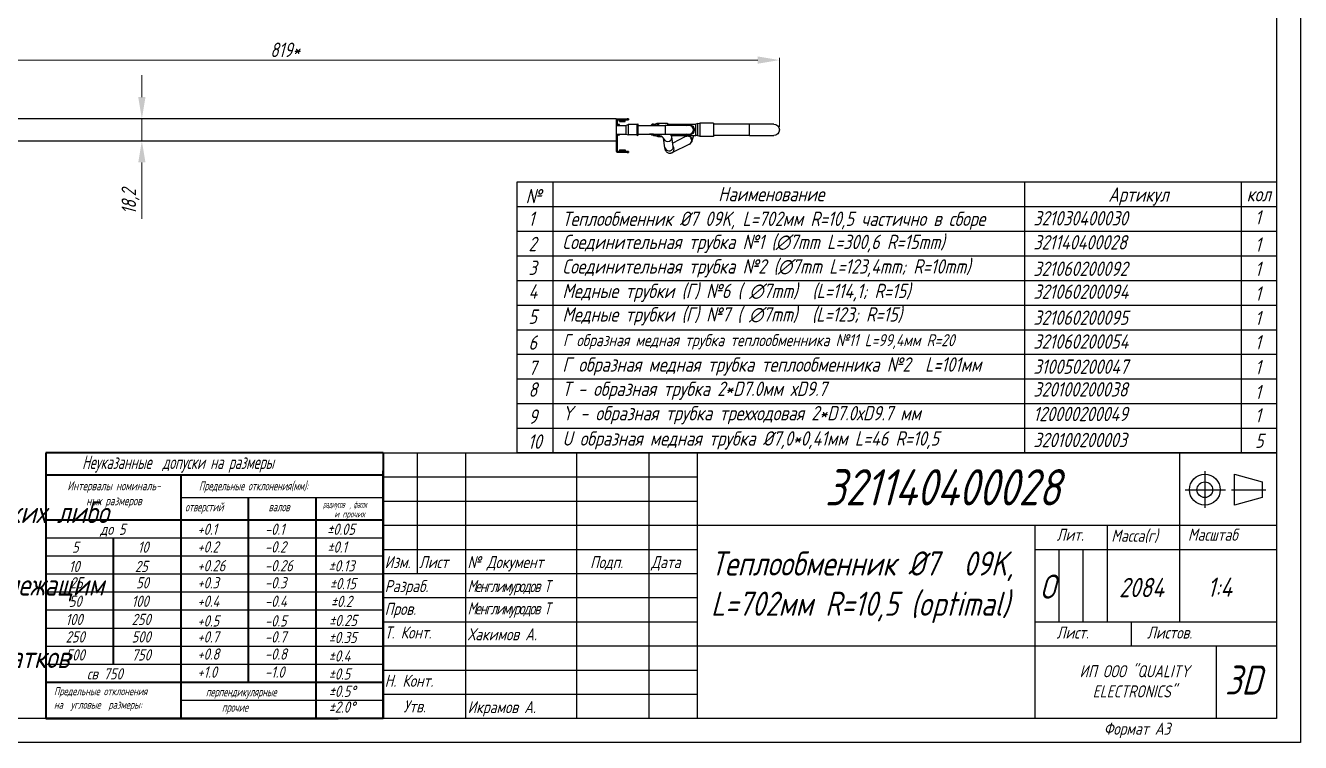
# Model space of a CAD drawing. Header units: millimetres. Extents: x 937859 to 970574, y 987894 to 996517.
# Drawn here: x 968458 to 969514, y 995329 to 995923 of the extents above; entities that cross this region are included whole.
import ezdxf

# ---------------------------------------------------------------- set-up
doc = ezdxf.new("R2010")
doc.units = ezdxf.units.MM
doc.header["$LTSCALE"] = 0.5
doc.linetypes.add('K5LT_BASIC', pattern=[0])
doc.layers.add('MD_Visible', color=7, linetype='Continuous', lineweight=25)
doc.layers.add('MD_Visible Narrow', color=7, linetype='Continuous', lineweight=25)
doc.styles.add('A2', font='GOST_A.TTF', dxfattribs={"width": 0.955, "oblique": 15, "height": 12})
doc.styles.get("Standard").update_dxf_attribs({"font": 'GOST_A.TTF', "oblique": 15})
doc.styles.add('Table text', font='GOST_A.TTF', dxfattribs={"oblique": 15, "height": 2.8})
doc.dimstyles.new('ISO-25', dxfattribs={"dimtxt": 12, "dimasz": 4.5, "dimexe": 0.5, "dimexo": 0.625, "dimtad": 1, "dimtxsty": 'A2', "dimcen": 2.5, "dimadec": 0, "dimazin": 0, "dimtfac": 1, "dimtmove": 0, "dimatfit": 3, "dimfxl": 1, "dimlwd": 9, "dimlwe": 9, "dimarcsym": 0})

# ---------------------------------------------------------------- blocks, each defined once
blk = doc.blocks.new('*D223')
at = {"color": 0, "lineweight": 9, "transparency": 16777216}
for p, q in [((968554.1, 995864), (968554.1, 995882)), ((968609.4, 995846), (968552.1, 995846)), ((968554.1, 995846), (968554.1, 995827.8)), ((968609.4, 995827.8), (968552.1, 995827.8)), ((968554.1, 995809.8), (968554.1, 995763))]:
    blk.add_line(p, q, dxfattribs=at)
at = {"color": 0, "transparency": 16777216}
for points in [[(968551.1, 995864), (968557.1, 995864), (968554.1, 995846)], [(968551.1, 995809.8), (968557.1, 995809.8), (968554.1, 995827.8)]]:
    blk.add_solid(points, dxfattribs=at)
at = {"layer": 'Defpoints', "color": 0, "transparency": 16777216}
for p in [(968611.9, 995846), (968554.1, 995827.8), (968611.9, 995827.8)]:
    blk.add_point(p, dxfattribs=at)
at = {"color": 0, "transparency": 16777216, "insert": (968544.7, 995777.4), "char_height": 12, "attachment_point": 5, "rotation": 90, "style": 'A2'}
blk.add_mtext('18,2', dxfattribs=at)
blk = doc.blocks.new('*D228')
at = {"color": 0, "lineweight": 9, "transparency": 16777216}
for p, q in [((968263.2, 995839.4), (968263.2, 995896.6)), ((968281.2, 995894.6), (969064.4, 995894.6)), ((969082.4, 995839.4), (969082.4, 995896.6))]:
    blk.add_line(p, q, dxfattribs=at)
at = {"color": 0, "transparency": 16777216}
for points in [[(968281.2, 995897.6), (968281.2, 995891.6), (968263.2, 995894.6)], [(969064.4, 995897.6), (969064.4, 995891.6), (969082.4, 995894.6)]]:
    blk.add_solid(points, dxfattribs=at)
at = {"layer": 'Defpoints', "color": 0, "transparency": 16777216}
for p in [(969082.4, 995894.6), (968263.2, 995836.9), (969082.4, 995836.9)]:
    blk.add_point(p, dxfattribs=at)
at = {"color": 0, "lineweight": 5, "transparency": 16777216, "insert": (968672.8, 995903.1), "char_height": 12, "attachment_point": 5, "style": 'A2'}
blk.add_mtext('819*', dxfattribs=at)

msp = doc.modelspace()

# ---------------------------------------------------------------- linework, layer by layer
at = {"lineweight": 25}
for p, q in [((969514.152, 996517.255), (969514.152, 995329.255)), ((969494.152, 996497.255), (969494.152, 995349.255)), ((968782.152, 995569.255), (968782.152, 995469.255)), ((968822.152, 995569.255), (968822.152, 995349.255)), ((968865.152, 995569.255), (969086.152, 995569.255)), ((968914.152, 995569.255), (968914.152, 995349.255)), ((968974.152, 995569.255), (968974.152, 995349.255)), ((969014.152, 995569.255), (969014.152, 995349.255)), ((969414.152, 995509.255), (969414.152, 995569.255)), ((969494.152, 995569.255), (969494.152, 995349.255)), ((968754.152, 995549.255), (969014.152, 995549.255)), ((969434.865, 995553.908), (969434.865, 995523.733)), ((969418.486, 995538.672), (969451.989, 995538.672)), ((969456.934, 995538.672), (969485.492, 995538.672)), ((968754.152, 995529.255), (969014.152, 995529.255)), ((968754.152, 995509.255), (969014.152, 995509.255)), ((969014.152, 995509.255), (969494.152, 995509.255)), ((969294.152, 995509.255), (969294.152, 995349.255)), ((969354.152, 995429.255), (969354.152, 995509.255)), ((969354.152, 995429.255), (969354.152, 995509.255)), ((969414.152, 995429.255), (969414.152, 995509.255)), ((969414.152, 995429.255), (969414.152, 995509.255)), ((968754.152, 995489.255), (969014.152, 995489.255)), ((969294.152, 995489.255), (969494.152, 995489.255)), ((969314.152, 995429.255), (969314.152, 995489.255)), ((969334.152, 995429.255), (969334.152, 995489.255)), ((969334.152, 995429.255), (969334.152, 995489.255)), ((968754.152, 995469.255), (969014.152, 995469.255)), ((968754.152, 995449.255), (969014.152, 995449.255)), ((968754.152, 995429.255), (969014.152, 995429.255)), ((969294.152, 995429.255), (969494.152, 995429.255)), ((969374.152, 995409.255), (969374.152, 995429.255)), ((968754.152, 995409.255), (969014.152, 995409.255)), ((969014.152, 995409.255), (969494.152, 995409.255)), ((969444.387, 995409.255), (969444.387, 995349.255)), ((968754.152, 995389.255), (969014.152, 995389.255)), ((968754.152, 995369.255), (969014.152, 995369.255)), ((969494.152, 995349.255), (967914.152, 995349.255)), ((969514.152, 995329.255), (967834.152, 995329.255))]:
    msp.add_line(p, q, dxfattribs=at)
at = {"lineweight": 30}
for p, q in [((968865.152, 995569.255), (968865.152, 995793.655)), ((968865.152, 995793.655), (969494.152, 995793.655)), ((968894.66, 995793.655), (968894.66, 995569.255)), ((969285.467, 995793.655), (969285.467, 995569.255)), ((969464.916, 995793.126), (969464.916, 995569.255)), ((968865.152, 995773.255), (969494.152, 995773.255)), ((968865.152, 995752.855), (969494.152, 995752.855)), ((968865.152, 995732.455), (969494.152, 995732.455)), ((968865.152, 995712.055), (969494.152, 995712.055)), ((968865.152, 995691.655), (969494.152, 995691.655)), ((968865.152, 995671.255), (969494.152, 995671.255)), ((968865.152, 995650.855), (969494.152, 995650.855)), ((968865.152, 995630.455), (969494.152, 995630.455)), ((968865.152, 995610.055), (969494.152, 995610.055)), ((968865.152, 995589.655), (969494.152, 995589.655))]:
    msp.add_line(p, q, dxfattribs=at)
at = {"lineweight": 40}
for p, q in [((968474.491, 995569.255), (968474.491, 995349.255)), ((968754.152, 995569.255), (968474.491, 995569.255)), ((968754.152, 995569.255), (968754.152, 995349.255)), ((968754.152, 995550.611), (968474.491, 995550.611)), ((968586.355, 995550.611), (968586.355, 995349.255)), ((968642.288, 995531.967), (968642.288, 995379.086)), ((968698.22, 995531.967), (968698.22, 995349.255)), ((968754.152, 995513.323), (968474.491, 995513.323)), ((968530.423, 995498.408), (968530.423, 995394.001)), ((968754.152, 995379.086), (968474.491, 995379.086)), ((968754.152, 995349.255), (968474.491, 995349.255))]:
    msp.add_line(p, q, dxfattribs=at)
for p, q in [((969494.152, 995569.255), (968865.152, 995569.255)), ((968754.152, 995531.967), (968586.355, 995531.967)), ((968754.152, 995498.408), (968474.491, 995498.408)), ((968754.152, 995483.493), (968474.491, 995483.493)), ((968754.152, 995468.577), (968474.491, 995468.577)), ((968754.152, 995453.662), (968474.491, 995453.662)), ((968754.152, 995438.747), (968474.491, 995438.747)), ((968754.152, 995423.832), (968474.491, 995423.832)), ((968754.152, 995408.916), (968474.491, 995408.916)), ((968754.152, 995394.001), (968474.491, 995394.001)), ((968754.152, 995364.171), (968586.355, 995364.171)), ((968754.152, 995364.171), (968586.355, 995364.171))]:
    msp.add_line(p, q)
at = {"linetype": 'K5LT_BASIC', "lineweight": 40}
msp.add_line((968754.152, 995349.255), (968754.152, 995554.34), dxfattribs=at)
at = {"lineweight": 50}
msp.add_line((968474.491, 995349.255), (968716.864, 995349.255), dxfattribs=at)
at = {"lineweight": 25}
for points in [[(968754.152, 995569.255), (969494.152, 995569.255), (969494.152, 995349.255), (968754.152, 995349.255)], [(969459.543, 995551.455), (969482.497, 995545.142), (969482.497, 995538.672), (969482.497, 995532.202), (969459.543, 995525.889), (969459.543, 995538.672)]]:
    msp.add_lwpolyline(points, close=True, dxfattribs=at)
for radius in [12.783, 6.473]:
    msp.add_circle((969434.865, 995538.672), radius, dxfattribs=at)
at = {"layer": 'MD_Visible'}
for p, q in [((968947.351, 995845.962), (968276.351, 995845.962)), ((968947.351, 995827.762), (968947.351, 995845.962)), ((968947.351, 995842.862), (968947.351, 995844.962)), ((968948.151, 995841.862), (968947.351, 995841.862)), ((968948.151, 995842.862), (968948.151, 995844.962)), ((968948.151, 995841.862), (968948.151, 995842.862)), ((968948.151, 995841.862), (968948.151, 995840.362)), ((968948.351, 995845.962), (968956.351, 995845.962)), ((968948.351, 995845.162), (968956.351, 995845.162)), ((968949.751, 995841.362), (968948.351, 995841.362)), ((968949.751, 995840.362), (968949.751, 995841.362)), ((968950.001, 995843.662), (968950.001, 995844.962)), ((968950.001, 995843.662), (968954.701, 995843.662)), ((968954.701, 995843.662), (968954.701, 995844.962)), ((968957.351, 995845.962), (968956.351, 995845.962)), ((968956.351, 995845.162), (968957.351, 995845.162)), ((968957.351, 995845.962), (968957.351, 995845.162)), ((968964.151, 995841.135), (968965.151, 995841.712)), ((968965.151, 995841.712), (968965.151, 995836.862)), ((968978.151, 995841.622), (968979.169, 995841.622)), ((968980.098, 995841.801), (968981.204, 995842.243)), ((968982.132, 995842.422), (968989.651, 995842.422)), ((968989.651, 995842.422), (968989.651, 995840.362)), ((968989.651, 995841.622), (969009.651, 995841.622)), ((969009.651, 995841.622), (969013.017, 995841.622)), ((969027.651, 995842.372), (969016.816, 995842.372)), ((969027.651, 995842.372), (969027.651, 995836.862)), ((969057.651, 995841.622), (969027.651, 995841.622)), ((969077.651, 995841.622), (969057.651, 995841.622)), ((968947.351, 995840.362), (968955.028, 995840.362)), ((968947.351, 995833.362), (968955.028, 995833.362)), ((968947.351, 995831.862), (968948.151, 995831.862)), ((968947.351, 995818.962), (968947.351, 995830.862)), ((968948.151, 995833.362), (968948.151, 995831.862)), ((968948.151, 995830.862), (968948.151, 995831.862)), ((968948.151, 995818.962), (968948.151, 995830.862)), ((968949.751, 995832.362), (968948.351, 995832.362)), ((968949.751, 995832.362), (968949.751, 995833.362)), ((968955.028, 995840.362), (968957.151, 995841.135)), ((968955.028, 995840.362), (968955.028, 995836.862)), ((968955.028, 995836.862), (968955.028, 995833.362)), ((968955.028, 995833.362), (968957.151, 995832.589)), ((968957.151, 995841.135), (968957.151, 995836.862)), ((968964.151, 995841.135), (968957.151, 995841.135)), ((968957.151, 995836.862), (968957.151, 995832.589)), ((968964.151, 995832.589), (968957.151, 995832.589)), ((968964.151, 995841.135), (968964.151, 995836.862)), ((968964.151, 995836.862), (968964.151, 995832.589)), ((968964.151, 995832.589), (968965.151, 995832.012)), ((968965.151, 995840.362), (968987.651, 995840.362)), ((968965.151, 995836.862), (968965.151, 995832.012)), ((968965.151, 995833.362), (968987.651, 995833.362)), ((968978.151, 995832.102), (968979.169, 995832.102)), ((968980.098, 995831.923), (968981.204, 995831.481)), ((968982.132, 995831.302), (968984.656, 995831.302)), ((969007.651, 995840.362), (968987.651, 995840.362)), ((968987.651, 995833.362), (969007.651, 995833.362)), ((968992.981, 995832.102), (969005.351, 995832.102)), ((968994.461, 995823.015), (968993.278, 995830.888)), ((969004.698, 995831.202), (968994.029, 995825.89)), ((969003.874, 995832.102), (969003.448, 995830.579)), ((969007.899, 995832.102), (969009.651, 995832.102)), ((969009.651, 995832.102), (969013.017, 995832.102)), ((969011.089, 995831.91), (969009.879, 995827.585)), ((969027.651, 995831.352), (969016.816, 995831.352)), ((969027.651, 995836.862), (969027.651, 995831.352)), ((969057.651, 995832.102), (969027.651, 995832.102)), ((969057.651, 995832.102), (969077.651, 995832.102)), ((968276.351, 995827.762), (968947.351, 995827.762)), ((968950.001, 995820.262), (968954.701, 995820.262)), ((968950.001, 995820.262), (968950.001, 995818.962)), ((968954.701, 995820.262), (968954.701, 995818.962)), ((968987.538, 995821.975), (968986.357, 995829.841)), ((969007.818, 995824.935), (968993.209, 995817.662)), ((968956.351, 995818.762), (968948.351, 995818.762)), ((968956.351, 995817.962), (968948.351, 995817.962)), ((968957.351, 995818.762), (968956.351, 995818.762)), ((968956.351, 995817.962), (968957.351, 995817.962)), ((968957.351, 995818.762), (968957.351, 995817.962))]:
    msp.add_line(p, q, dxfattribs=at)
at = {"layer": 'MD_Visible', "extrusion": (0, 0, -1)}
for centre, radius, start, end in [((-968948.351, 995844.962), 1, 0, 90), ((-968948.351, 995844.962), 0.2, 0, 90), ((-968948.351, 995841.562), 0.2, 270, 0), ((-968949.801, 995844.962), 0.2, 90, 180), ((-968982.132, 995839.922), 2.5, 68.198591, 90), ((-969009.651, 995839.622), 2, 46.258997, 90), ((-969013.017, 995846.622), 5, 247.668355, 270), ((-969016.816, 995837.372), 5, 67.668355, 90), ((-969077.651, 995836.862), 4.76, 90, 180), ((-968948.351, 995832.162), 0.2, 0, 90), ((-968978.151, 995834.602), 2.5, 270, 312.721544), ((-968979.169, 995829.602), 2.5, 90, 111.801409), ((-969007.651, 995836.862), 4.25, 55.439678, 90), ((-969007.651, 995836.862), 4.25, 270, 304.560322), ((-969007.651, 995836.862), 4.25, 90, 270), ((-969009.651, 995834.102), 2, 270, 313.741003), ((-969016.816, 995836.352), 5, 270, 292.331645), ((-969077.651, 995836.862), 4.76, 180, 270), ((-968948.351, 995818.962), 1, 270, 0), ((-968948.351, 995818.962), 0.2, 270, 0), ((-968954.901, 995818.962), 0.2, 270, 0)]:
    msp.add_arc(centre, radius, start, end, dxfattribs=at)
at = {"layer": 'MD_Visible'}
for centre, radius, start, end in [((968954.901, 995844.962), 0.2, 90, 180), ((968978.151, 995839.122), 2.5, 90, 132.721549), ((968979.169, 995844.122), 2.5, 270, 291.801409), ((968978.151, 995834.602), 1.79, 242.452233, 242.459177), ((968982.132, 995833.802), 2.5, 248.198591, 270), ((969007.651, 995836.862), 3.54, 90, 98.62136), ((969007.651, 995836.862), 3.54, 261.37864, 270), ((969007.651, 995836.862), 3.54, 270, 90), ((969007.651, 995836.862), 3.5, 0, 90), ((969007.651, 995836.862), 3.5, 270, 0), ((969013.017, 995827.102), 5, 67.668355, 90), ((968949.801, 995818.962), 0.2, 270, 0)]:
    msp.add_arc(centre, radius, start, end, dxfattribs=at)
for points, knots in [([(968986.357, 995829.839), (968986.357, 995829.839), (968986.33, 995829.948), (968985.975, 995830.374), (968985.659, 995830.668), (968984.72, 995831.29), (968984.096, 995831.618), (968982.545, 995832.241), (968981.598, 995832.533), (968979.462, 995833.008), (968978.262, 995833.185), (968976.309, 995833.334), (968975.581, 995833.362), (968974.853, 995833.362)], [0.11889479, 0.11889479, 0.11889479, 0.11889479, 0.3700098, 0.3700098, 0.61269474, 0.61269474, 0.85850127, 0.85850127, 1.12495427, 1.12495427, 1.40751316, 1.40751316, 1.57079633, 1.57079633, 1.57079633, 1.57079633]), ([(968975.332, 995840.362), (968975.334, 995840.363), (968975.336, 995840.363), (968975.342, 995840.364), (968975.344, 995840.365), (968975.35, 995840.367), (968975.352, 995840.367), (968975.357, 995840.368), (968975.359, 995840.369), (968975.367, 995840.371), (968975.374, 995840.372), (968975.407, 995840.381), (968975.435, 995840.388), (968975.515, 995840.412), (968975.568, 995840.43), (968975.778, 995840.506), (968975.93, 995840.581), (968976.209, 995840.753), (968976.337, 995840.85), (968976.455, 995840.959)], [0.219805318, 0.219805318, 0.219805318, 0.219805318, 0.224217324, 0.224217324, 0.227270089, 0.227270089, 0.228317497, 0.228317497, 0.229368563, 0.229368563, 0.231497572, 0.231497572, 0.239945919, 0.239945919, 0.256641248, 0.256641248, 0.306936981, 0.306936981, 0.354901736, 0.354901736, 0.354901736, 0.354901736]), ([(968976.455, 995832.766), (968976.256, 995832.949), (968976.025, 995833.101), (968975.656, 995833.266), (968975.527, 995833.311), (968975.391, 995833.348), (968975.382, 995833.35), (968975.371, 995833.353), (968975.368, 995833.353), (968975.363, 995833.355), (968975.36, 995833.355), (968975.355, 995833.357), (968975.352, 995833.357), (968975.35, 995833.358)], [0, 0, 0, 0, 0.081004641, 0.081004641, 0.121249773, 0.121249773, 0.123844106, 0.123844106, 0.12487163, 0.12487163, 0.125878076, 0.125878076, 0.127142959, 0.127142959, 0.127142959, 0.127142959]), ([(968991.513, 995817.281), (968991.101, 995817.29), (968990.694, 995817.373), (968989.962, 995817.64), (968989.649, 995817.827), (968989.093, 995818.243), (968988.882, 995818.471), (968988.503, 995818.94), (968988.371, 995819.167), (968988.091, 995819.706), (968987.997, 995819.973), (968987.836, 995820.482), (968987.775, 995820.722), (968987.667, 995821.211), (968987.621, 995821.46), (968987.565, 995821.804), (968987.551, 995821.889), (968987.538, 995821.975)], [0.001867386, 0.001867386, 0.001867386, 0.001867386, 0.032430148, 0.032430148, 0.066028896, 0.066028896, 0.108000949, 0.108000949, 0.164198573, 0.164198573, 0.259660926, 0.259660926, 0.355869884, 0.355869884, 0.452078842, 0.452078842, 0.482912175, 0.482912175, 0.482912175, 0.482912175]), ([(968994.591, 995822.339), (968994.591, 995822.339), (968994.59, 995822.339), (968994.588, 995822.348), (968994.57, 995822.413), (968994.527, 995822.615), (968994.502, 995822.754), (968994.47, 995822.952), (968994.466, 995822.983), (968994.461, 995823.015)], [0.266489131, 0.266489131, 0.266489131, 0.266489131, 0.273243759, 0.273243759, 0.369452717, 0.369452717, 0.465661675, 0.465661675, 0.482912175, 0.482912175, 0.482912175, 0.482912175]), ([(969009.879, 995827.585), (969009.846, 995827.468), (969009.808, 995827.346), (969009.716, 995827.084), (969009.661, 995826.945), (969009.516, 995826.635), (969009.428, 995826.465), (969009.178, 995826.08), (969009.018, 995825.864), (969008.55, 995825.397), (969008.237, 995825.144), (969007.818, 995824.935)], [6.030306003, 6.030306003, 6.030306003, 6.030306003, 6.071839455, 6.071839455, 6.113372908, 6.113372908, 6.15490636, 6.15490636, 6.196439812, 6.196439812, 6.237973265, 6.237973265, 6.237973265, 6.237973265]), ([(968993.209, 995817.662), (968993.119, 995817.617), (968993.023, 995817.574), (968992.821, 995817.495), (968992.714, 995817.458), (968992.492, 995817.393), (968992.376, 995817.365), (968992.138, 995817.32), (968992.015, 995817.303), (968991.766, 995817.283), (968991.639, 995817.279), (968991.513, 995817.281)], [6.2381355607, 6.2381355607, 6.2381355607, 6.2381355607, 6.2475189872, 6.2475189872, 6.2569024137, 6.2569024137, 6.2662858401, 6.2662858401, 6.2756692666, 6.2756692666, 6.2850526931, 6.2850526931, 6.2850526931, 6.2850526931])]:
    msp.add_open_spline(points, degree=3, knots=knots, dxfattribs=at)
for points in [[(968993.278, 995830.888), (968993.145, 995831.773), (968992.837, 995832.613), (968992.416, 995833.362)], [(969003.465, 995832.102), (969003.598, 995832.06), (969003.723, 995832.018), (969003.839, 995831.977)], [(969011.139, 995832.102), (969011.124, 995832.037), (969011.107, 995831.973), (969011.089, 995831.91)]]:
    msp.add_open_spline(points, degree=3, dxfattribs=at)
at = {"layer": 'MD_Visible Narrow'}
for p, q in [((968947.351, 995842.862), (968948.151, 995842.862)), ((968948.351, 995840.362), (968948.351, 995841.362)), ((968950.001, 995844.962), (968954.701, 995844.962)), ((968956.351, 995845.162), (968956.351, 995845.962)), ((968978.151, 995841.622), (968978.151, 995840.362)), ((968979.169, 995841.622), (968979.169, 995840.362)), ((968980.098, 995840.362), (968980.098, 995841.801)), ((968981.204, 995842.243), (968981.204, 995840.362)), ((968982.132, 995842.422), (968982.132, 995840.362)), ((969013.017, 995836.862), (969013.017, 995841.622)), ((969014.917, 995836.862), (969014.917, 995841.997)), ((969016.816, 995836.862), (969016.816, 995842.372)), ((969057.651, 995836.862), (969057.651, 995841.622)), ((968948.151, 995830.862), (968947.351, 995830.862)), ((968948.351, 995832.362), (968948.351, 995833.362)), ((968978.151, 995833.17), (968978.151, 995832.102)), ((968979.169, 995833.028), (968979.169, 995832.102)), ((968980.098, 995831.923), (968980.098, 995832.861)), ((968981.204, 995832.61), (968981.204, 995831.481)), ((968982.132, 995832.348), (968982.132, 995831.302)), ((968987.651, 995840.362), (968987.651, 995836.862)), ((968987.651, 995836.862), (968987.651, 995833.362)), ((969011.151, 995836.862), (969011.191, 995836.862)), ((969013.017, 995832.102), (969013.017, 995836.862)), ((969014.917, 995831.727), (969014.917, 995836.862)), ((969016.816, 995831.352), (969016.816, 995836.862)), ((969057.651, 995832.102), (969057.651, 995836.862)), ((968954.701, 995818.962), (968950.001, 995818.962)), ((968956.351, 995817.962), (968956.351, 995818.762))]:
    msp.add_line(p, q, dxfattribs=at)
for centre, major_axis, ratio, start_param, end_param in [((968974.853, 995829.881), (18.5, 0), 0.46539393, 0.06981317, 0.41620978), ((968989.817, 995830.368), (-3.461, -0.52), 0.88294759, 3.00969736, 3.14159265), ((969006.508, 995828.528), (3.37, -0.943), 0.96592583, 1.94289879, 2.69494526), ((969006.258, 995828.068), (1.56, -3.133), 0.99488333, 2.76904557, 3.14159265), ((969006.258, 995828.068), (1.56, -3.133), 0.99488333, 1.11093298, 2.76904557), ((969006.508, 995828.528), (3.37, -0.943), 0.96592583, 1.83482364, 1.94289879), ((969006.508, 995828.528), (3.37, -0.943), 0.96592583, 0, 1.83482364), ((969007.719, 995832.853), (3.37, -0.943), 0.96592583, 0, 0.05866226), ((968989.817, 995830.368), (-3.461, -0.52), 0.88294759, 0.00220976, 1.43890104), ((968991, 995822.495), (-3.461, -0.52), 0.88294759, 0, 1.37880124), ((968989.817, 995830.368), (-3.461, -0.52), 0.88294759, 1.43890104, 3.00969736), ((968991, 995822.495), (-3.461, -0.52), 0.88294759, 1.43890104, 3.14159265), ((968991.649, 995820.796), (1.56, -3.133), 0.99488333, 0, 1.11093298), ((968991.649, 995820.796), (1.56, -3.133), 0.99488333, 1.11093298, 1.72266828), ((969006.258, 995828.068), (1.56, -3.133), 0.99488333, 0, 1.11093298), ((968991, 995822.495), (-3.461, -0.52), 0.88294759, 1.37880124, 1.43890104)]:
    msp.add_ellipse(centre, major_axis=major_axis, ratio=ratio, start_param=start_param, end_param=end_param, dxfattribs=at)
for points, knots in [([(968977.814, 995840.362), (968977.549, 995840.596), (968977.278, 995840.75), (968976.876, 995840.899), (968976.728, 995840.928), (968976.518, 995840.957), (968976.455, 995840.959), (968976.455, 995840.959), (968976.455, 995840.959), (968976.455, 995840.959)], [0.075419442, 0.075419442, 0.075419442, 0.075419442, 0.25, 0.25, 0.375, 0.375, 0.5, 0.5, 0.500865795, 0.500865795, 0.500865795, 0.500865795]), ([(968976.455, 995832.766), (968976.455, 995832.765), (968976.515, 995832.767), (968976.725, 995832.795), (968976.873, 995832.824), (968977.225, 995832.954), (968977.435, 995833.065), (968977.646, 995833.225)], [0.500879977, 0.500879977, 0.500879977, 0.500879977, 0.625, 0.625, 0.75, 0.75, 0.888549125, 0.888549125, 0.888549125, 0.888549125]), ([(969005.351, 995832.102), (969005.374, 995832.102), (969005.397, 995832.103), (969005.517, 995832.107), (969005.658, 995832.118), (969005.904, 995832.135), (969006.032, 995832.144), (969006.303, 995832.156), (969006.445, 995832.159), (969006.576, 995832.159)], [0.651843361, 0.651843361, 0.651843361, 0.651843361, 0.664919537, 0.664919537, 0.715548484, 0.715548484, 0.754984533, 0.754984533, 0.794420581, 0.794420581, 0.794420581, 0.794420581]), ([(969006.576, 995832.159), (969006.712, 995832.159), (969006.859, 995832.156), (969007.139, 995832.144), (969007.273, 995832.135), (969007.539, 995832.118), (969007.699, 995832.107), (969007.842, 995832.103), (969007.871, 995832.102), (969007.898, 995832.102)], [-0.271768269, -0.271768269, -0.271768269, -0.271768269, -0.231018379, -0.231018379, -0.190268489, -0.190268489, -0.136299228, -0.136299228, -0.122403243, -0.122403243, -0.122403243, -0.122403243])]:
    msp.add_open_spline(points, degree=3, knots=knots, dxfattribs=at)

# ---------------------------------------------------------------- texts
at = {"attachment_point": 1, "style": 'Table text'}
for s, width, heights, insert, char_height in [('Наименование', 16.15058, [0], (969031.672, 995789.539), 11.9), ('Артикул', 48.47861, [0], (969354.912, 995789.159), 11.9), ('№', 3.95012, [0], (968872.131, 995787.812), 11.9), ('кол', 4.39678, [0], (969469.562, 995789.43), 11.9), ('1', 3.95012, [0], (968874.451, 995769.101), 11.9), ('Теплообменник %%C7 09K, L=702мм R=10,5 частично в сборе', 412.75659, [0], (968902.562, 995769.083), 11.9), ('321030400030', 102.65156, [0], (969292.801, 995769.511), 11.9), ('1', 4.39678, [0], (969476.468, 995770.256), 11.9), ('2', 3.95012, [0], (968874.451, 995748.193), 11.9), ('Соединительная трубка №1 (∅7mm L=300,6 R=15mm)', 373.43543, [0], (968902.562, 995749.909), 11.9), ('321140400028', 48.47861, [0], (969292.801, 995749.582), 11.9), ('1', 4.39678, [0], (969476.468, 995747.716), 11.9), ('3', 3.95012, [0], (968874.451, 995728.481), 11.9), ('Соединительная трубка №2 (∅7mm L=123,4mm; R=10mm)', 373.43543, [16.153], (968902.562, 995729.63), 11.9), ('321060200092', 48.47861, [0], (969292.801, 995727.685), 11.9), ('1', 4.39678, [0], (969476.468, 995727.603), 11.9), ('4', 3.95012, [0], (968874.451, 995708.861), 11.9), ('Медные трубки (Г) №6 ( ∅7mm)  (L=114,1; R=15)', 373.43543, [0], (968902.562, 995709.309), 11.9), ('321060200094', 48.47861, [0], (969292.801, 995708.676), 11.9), ('1', 4.39678, [0], (969476.468, 995707.111), 11.9), ('5', 3.95012, [0], (968874.451, 995687.989), 11.9), ('Медные трубки (Г) №7 ( ∅7mm)  (L=123; R=15)', 380.06481, [0], (968902.562, 995689.862), 11.9), ('321060200095', 48.47861, [0], (969292.801, 995687.136), 11.9), ('1', 4.39678, [0], (969476.468, 995686.876), 11.9), ('6', 3.95012, [0], (968874.451, 995666.555), 11.9), ('Г образная медная трубка теплообменника №11 L=99,4мм R=20', 426.2114, [0], (968903.071, 995667.575), 10), ('321060200054', 48.47861, [0], (969292.801, 995667.404), 11.9), ('1', 4.39678, [0], (969476.468, 995666.797), 11.9), ('7', 3.95012, [0], (968874.451, 995645.685), 11.9), ('Г образная медная трубка теплообменника №2  L=101мм', 430.69823, [0], (968902.562, 995648.355), 11.9), ('310050200047', 48.47861, [0], (969292.801, 995646.558), 11.9), ('1', 4.39678, [0], (969476.468, 995646.159), 11.9), ('8', 3.95012, [0], (968874.451, 995627.597), 11.9), ('Т - образная трубка 2*D7.0мм хD9.7', 392.88326, [0], (968902.562, 995628.241), 11.9), ('320100200038', 48.47861, [0], (969292.801, 995627.743), 11.9), ('1', 4.39678, [0], (969476.468, 995625.523), 11.9), ('9', 3.95012, [0], (968874.597, 995605.196), 11.9), ('Y - образная трубка трехходовая 2*D7.0хD9.7 мм', 373.43543, [0], (968902.562, 995608.032), 11.9), ('120000200049', 48.47861, [0], (969292.801, 995607.361), 11.9), ('1', 4.39678, [0], (969476.468, 995606.222), 11.9), ('10', 3.95012, [0], (968874.013, 995584.508), 11.9), ('U образная медная трубка %%C7,0*0,41мм L=46 R=10,5', 366.60595, [0], (968902.562, 995587.095), 11.9), ('320100200003', 48.47861, [0], (969292.801, 995585.82), 11.9), ('5', 4.39678, [0], (969476.468, 995585.236), 11.9)]:
    msp.add_mtext_dynamic_manual_height_columns(s, width=width, gutter_width=13.929, heights=heights, dxfattribs=dict(at, insert=insert, char_height=char_height))
at = {"lineweight": 25, "attachment_point": 1}
for s, width, gutter_width, heights, insert, char_height in [('\\A1;{\\fGOST type A|b1|i0|c204|p34;Технические требования}\\P1. *Размер для справок\\P2. Алюминиевые пластины должны быть равномерно распределены, и без вмятин.\\P3. U-образные трубки не должны иметь царапин и каких либо серьезных трещин снаружи и внутри.\\P4. Концы U-образных труб должны развальцованы надлежащим образом: Угол оправы 90%%D.\\P5. Поверхность должна быть чистой, без коррозии  остатков масла и других веществ.', 598.57844, 14.503, [441.928], (967933.334, 995649.003), 18), ('Лит.', 12.32977, 19.348, [0], (969312.033, 995506.428), 10), ('Масса(г)', 25.74648, 19.348, [0], (969357.396, 995505.553), 10), ('Масштаб', 12.32977, 19.348, [0], (969420.901, 995506.428), 10), ('Изм.', 4.17387, 19.348, [0], (968755.319, 995483.686), 10), ('Лист', 4.17387, 19.348, [0], (968783.685, 995483.686), 10), ('№ Документ', 105.77399, 19.348, [0], (968823.913, 995483.686), 10), ('Подп.', 4.17387, 19.348, [0], (968925.513, 995483.686), 10), ('Дата', 4.17387, 19.348, [0], (968976.189, 995483.686), 10), ('Разраб.', 4.17387, 19.348, [0], (968755.319, 995463.821), 10), ('{\\Q15;\\W0.9;\\T0.85;Менглимуродов Т}', 109.91564, 19.348, [0], (968824.05, 995463.821), 10), ('O', 4.37952, 19.348, [0], (969297.647, 995468.402), 20), ('2084', 12.32977, 19.348, [0], (969363.819, 995465.647), 16), ('1:4', 12.32977, 19.348, [0], (969437.025, 995465.905), 16), ('Пров.', 4.17387, 19.348, [0], (968755.319, 995444.922), 10), ('{\\Q15;\\W0.9;\\T0.85;Менглимуродов Т}', 109.91564, 19.348, [0], (968824.05, 995445.301), 10), ('Т. Конт.', 93.95727, 19.348, [0], (968755.319, 995425.387), 10), ('Хакимов А.', 64.65524, 19.348, [0], (968824.05, 995423.897), 10), ('Лист.', 12.32977, 19.348, [0], (969312.033, 995425.333), 10), ('Листов.', 12.32977, 19.348, [0], (969386.973, 995425.333), 10), ('3D', 12.32977, 19.348, [0], (969451.597, 995393.014), 24), ('Н. Конт.', 90.5291, 19.348, [0], (968755.319, 995385.383), 10), ('Утв.', 10.83923, 19.348, [0], (968770.834, 995364.183), 10), ('Икрамов А.', 77.1681, 19.348, [0], (968824.05, 995363.576), 10), ('Формат А3', 81.90236, 19.348, [0], (969351.112, 995345.689), 10)]:
    msp.add_mtext_dynamic_manual_height_columns(s, width=width, gutter_width=gutter_width, heights=heights, dxfattribs=dict(at, insert=insert, char_height=char_height))
at = {"attachment_point": 1}
for s, width, gutter_width, insert, char_height in [('{\\W0.8;Неуказанные  допуски на размеры}', 274.68706, 1.368, (968504.623, 995567.02), 11.18644), ('\\pxqc;{\\W0.9;Интервалы номиналь-\\Pных размеров}', 136.34792, 1.368, (968462.813, 995545.65), 7.45763), ('{\\W0.8;Предельные отклонения(мм):}', 168.11241, 1.368, (968601.437, 995545.588), 7.45763), ('{\\W0.8;валов}', 15.0326, 1.368, (968659.09, 995528.207), 7.45763), ('{\\W0.6;радиусов  , фасок}', 63.09005, 1.368, (968704.223, 995529.386), 5.59322), ('{\\W0.8;и прочих}', 63.4264, 1.368, (968713.626, 995521.389), 5.59322), ('до 5', 540.59824, 1.368, (968519.53, 995510.586), 9.322), ('+0.1', 540.59824, 1.368, (968600.135, 995510.586), 9.322), ('-0.1', 540.59824, 1.368, (968656.068, 995510.586), 9.322), ('%%P0.05', 540.59824, 1.368, (968707.542, 995510.586), 9.322), ('5', 540.59824, 1.368, (968496.281, 995495.74), 9.322), ('10', 540.59824, 1.368, (968550.756, 995495.74), 9.322), ('+0.2', 540.59824, 1.368, (968600.135, 995495.94), 9.322), ('-0.2', 540.59824, 1.368, (968656.068, 995495.94), 9.322), ('%%P0.1', 540.59824, 1.368, (968707.722, 995495.878), 9.322), ('10', 540.59824, 1.368, (968493.627, 995479.763), 9.322), ('25', 540.59824, 1.368, (968548.351, 995479.763), 9.322), ('+0.26', 540.59824, 1.368, (968600.135, 995480.395), 9.322), ('-0.26', 540.59824, 1.368, (968656.068, 995480.395), 9.322), ('%%P0.13', 540.59824, 1.368, (968708.781, 995480.241), 9.322), ('25', 540.59824, 1.368, (968494.465, 995466.229), 9.322), ('50', 540.59824, 1.368, (968549.3, 995466.229), 9.322), ('+0.3', 540.59824, 1.368, (968600.135, 995466.273), 9.322), ('-0.3', 540.59824, 1.368, (968656.068, 995466.273), 9.322), ('%%P0.15', 540.59824, 1.368, (968709.726, 995465.526), 9.322), ('50', 540.59824, 1.368, (968493.564, 995450.925), 9.322), ('100', 540.59824, 1.368, (968545.669, 995450.925), 9.322), ('+0.4', 540.59824, 1.368, (968600.135, 995450.925), 9.322), ('-0.4', 540.59824, 1.368, (968656.068, 995450.925), 9.322), ('%%P0.2', 540.59824, 1.368, (968710.667, 995450.831), 9.322), ('100', 540.59824, 1.368, (968490.946, 995435.877), 9.322), ('250', 540.59824, 1.368, (968545.669, 995435.877), 9.322), ('+0.5', 540.59824, 1.368, (968600.135, 995434.644), 9.322), ('-0.5', 540.59824, 1.368, (968656.068, 995434.644), 9.322), ('%%P0.25', 540.59824, 1.368, (968709.222, 995435.035), 9.322), ('250', 540.59824, 1.368, (968490.946, 995421.388), 9.322), ('500', 540.59824, 1.368, (968545.669, 995421.388), 9.322), ('+0.7', 540.59824, 1.368, (968600.135, 995421.385), 9.322), ('-0.7', 540.59824, 1.368, (968656.068, 995421.385), 9.322), ('%%P0.35', 540.59824, 1.368, (968708.812, 995420.897), 9.322), ('500', 540.59824, 1.368, (968490.946, 995406.472), 9.322), ('750', 540.59824, 1.368, (968545.669, 995406.472), 9.322), ('+0.8', 540.59824, 1.368, (968600.135, 995407.207), 9.322), ('-0.8', 540.59824, 1.368, (968656.068, 995407.207), 9.322), ('%%P0.4', 540.59824, 1.368, (968708.812, 995405.609), 9.322), (' св 750', 540.59824, 1.368, (968503.801, 995390.811), 9.322), ('+1.0', 540.59824, 1.368, (968600.135, 995392.292), 9.322), ('-1.0', 540.59824, 1.368, (968656.068, 995392.292), 9.322), ('%%P0.5', 540.59824, 1.368, (968708.812, 995390.694), 9.322), ('\\pxqc;ИП ООО "QUALITY \\PELECTRONICS"', 116.21703, 0.187, (969318.535, 995393.282), 10), ('{\\W0.9;Предельные отклонения\\Pна  угловые  размеры:}', 540.59824, 1.368, (968481.281, 995375.119), 6.71186), ('%%P0.5%%D', 540.59824, 1.368, (968708.905, 995376.349), 9.322), ('%%P2.0%%D', 540.59824, 1.368, (968708.905, 995363.281), 9.322)]:
    msp.add_mtext_dynamic_manual_height_columns(s, width=width, gutter_width=gutter_width, heights=[0], dxfattribs=dict(at, insert=insert, char_height=char_height))
for s, insert, char_height, width in [('  321140400028\\P', (969089.347, 995555.676), 30, 260.4404), ('Теплообменник %%C7  09K, L=702мм R=10,5 (optimal) ', (969025.701, 995487.542), 20, 269.82641)]:
    msp.add_mtext(s, dxfattribs=dict(at, insert=insert, char_height=char_height, width=width))
at = {"lineweight": 40, "char_height": 7.45763, "attachment_point": 1}
for s, width, insert in [('{\\W0.8;отверстий}', 17.67851, (968589.925, 995528.145)), ('{\\W0.8;перпендикулярные}', 540.59824, (968607.165, 995374.921)), ('{\\W0.8;прочие}', 540.59824, (968620.409, 995362.137))]:
    msp.add_mtext_dynamic_manual_height_columns(s, width=width, gutter_width=1.368, heights=[0], dxfattribs=dict(at, insert=insert))

# ---------------------------------------------------------------- dimensions: what is measured, and where the dimension line sits
at = {"lineweight": 5}
dim = msp.add_linear_dim(base=(969082.411, 995894.578), p1=(968263.151, 995836.862), p2=(969082.411, 995836.862), text='819*', dimstyle='ISO-25', override={"dimscale": 4, "dimtxt": 5, "dimlfac": 1}, dxfattribs=at)
dim.commit()
dim.dimension.update_dxf_attribs({"geometry": '*D228', "text_midpoint": (968672.781, 995903.082)})
dim = msp.add_linear_dim(base=(968554.132, 995827.762), p1=(968611.851, 995845.962), p2=(968611.851, 995827.762), angle=90, dimstyle='ISO-25', override={"dimscale": 4, "dimtxt": 5, "dimlfac": 1})
dim.commit()
dim.dimension.update_dxf_attribs({"geometry": '*D223', "text_midpoint": (968544.727, 995777.385)})

doc.saveas('drawing.dxf')
